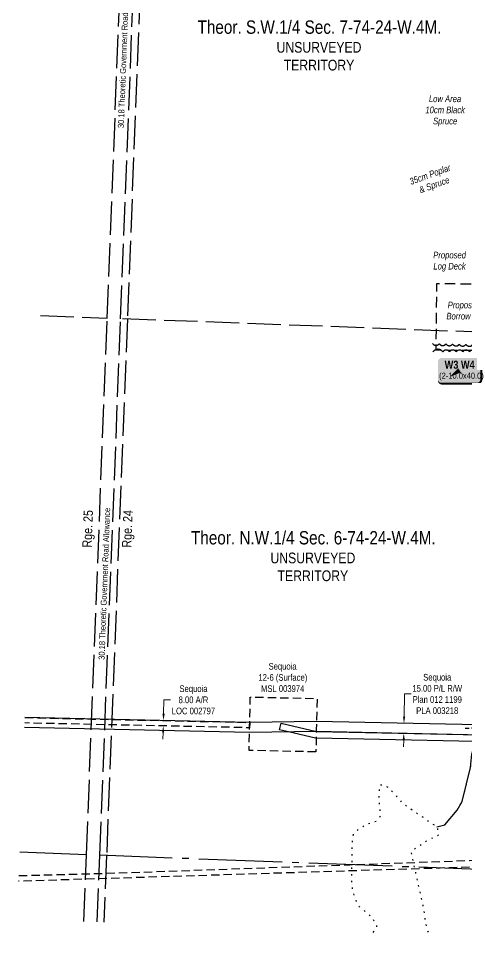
# Model space of a CAD drawing. Extents: x 328908 to 332532, y 6140336 to 6143030.
# Drawn here: x 328908 to 329579, y 6140355 to 6141751 of the extents above; entities that cross this region are included whole.
import ezdxf
from ezdxf.enums import TextEntityAlignment as Align

# ---------------------------------------------------------------- set-up
doc = ezdxf.new("R2010")
doc.units = 0
doc.header["$LTSCALE"] = 5
doc.header["$PDSIZE"] = 0.5
for name, pattern in [('0', [1, 1, 0]), ('foc-ACCESSROAD', [3.75, 2.5, -1.25]), ('foc-QUARTERLINE', [33, 25, -3, 2, -3]), ('foc-UNSURVEYED', [12.5, 10, -2.5]), ('foc-WHEELTRACKS', [2, 0.4, -1.6]), ('HIDDEN2', [4.7625, 3.175, -1.5875]), ('UG_PIPE', [1.875, 1.25, -0.625])]:
    doc.linetypes.add(name, pattern=pattern)
doc.layers.get('Defpoints').update_dxf_attribs({"color": 9})
for name, color, linetype in [('AS-PIPE-UG', 44, 'UG_PIPE'), ('C-SYMBOL', 7, 'Continuous'), ('D-TXT', 6, 'Continuous'), ('F-AR', 190, 'foc-ACCESSROAD'), ('F-RW', 190, 'Continuous'), ('F-WS', 190, 'foc-ACCESSROAD'), ('L-QSEC', 8, 'foc-QUARTERLINE'), ('L-ROAD-T', 7, 'Continuous'), ('L-UNS-T', 3, 'Continuous'), ('L-USEC', 7, 'foc-UNSURVEYED'), ('P-TEMP-BLOCKS', 250, 'Continuous'), ('T-BUSH', 110, '0'), ('T-BUSH-T', 110, 'Continuous'), ('T-EXISTING RTF', 220, 'HIDDEN2'), ('T-EXISTING RTF-T', 220, 'Continuous'), ('T-WATER-P3', 48, 'foc-WHEELTRACKS')]:
    doc.layers.add(name, color=color, linetype=linetype)
for name, color, linetype, lineweight in [('F-AR-T', 190, 'Continuous', 9), ('F-RW-T', 190, 'Continuous', 9), ('F-WS-T', 190, 'Continuous', 9)]:
    doc.layers.add(name, color=color, linetype=linetype, lineweight=lineweight)
doc.styles.add('175L', font='ARIALN.TTF', dxfattribs={"height": 20})
doc.styles.add('80', font='ARIALN.TTF', dxfattribs={"height": 10})
doc.styles.add('80CG', font='ARIALN.TTF', dxfattribs={"height": 10})
doc.styles.add('80L', font='ARIALN.TTF', dxfattribs={"height": 10})
doc.styles.add('BOLD', font='ARIALNB.TTF')
doc.styles.add('foc-LtypeFont', font='ARIALN.TTF', dxfattribs={"height": 7.35})
doc.linetypes.add('foc-TOPO-flowdirection-NOLINE', pattern='A,0,[">",foc-LtypeFont,S=0.3,R=0,X=0,Y=-0.945],-20,[">",foc-LtypeFont,S=0.3,R=0,X=0,Y=-0.945],0', length=20)
doc.dimstyles.new('Compass 5 000', dxfattribs={"dimscale": 5, "dimtxt": 9, "dimasz": 2, "dimexe": 0.2, "dimexo": 0.0625, "dimgap": 0.5, "dimtad": 0, "dimtih": 1, "dimtoh": 1, "dimzin": 0, "dimdsep": 46, "dimtxsty": '80CG', "dimcen": 0.1, "dimse1": 1, "dimse2": 1, "dimclrd": 256, "dimclrt": 256, "dimaunit": 1, "dimadec": 4, "dimazin": 0, "dimtfac": 0.06, "dimtofl": 0, "dimtmove": 0, "dimatfit": 1, "dimfxl": 0.2, "dimtolj": 1, "dimtzin": 0, "dimlwd": -1, "dimarcsym": 0})

# ---------------------------------------------------------------- blocks, each defined once
blk = doc.blocks.new('*D29')
at = {"layer": 'Defpoints', "color": 0, "transparency": 16777216}
for p in [(329122.9, 6140691.4), (329123.1, 6140699.4), (329124.7, 6140699.4)]:
    blk.add_point(p, dxfattribs=at)
at = {"layer": 'F-AR-T', "transparency": 16777216}
for p, q in [((329124.9, 6140709.4), (329125.4, 6140730.3)), ((329125.4, 6140730.3), (329135.4, 6140730.3)), ((329124.3, 6140681.4), (329124, 6140671.4))]:
    blk.add_line(p, q, dxfattribs=at)
for points in [[(329123.2, 6140709.4), (329126.6, 6140709.4), (329124.7, 6140699.4)], [(329122.6, 6140681.4), (329125.9, 6140681.4), (329124.5, 6140691.4)]]:
    blk.add_solid(points, dxfattribs=at)
at = {"layer": 'F-AR-T', "transparency": 16777216, "insert": (329169.7, 6140730.3), "char_height": 10, "attachment_point": 5, "style": '80CG'}
blk.add_mtext('\\A1;Sequoia\\P8.00 A/R\\PLOC 002797', dxfattribs=at)
blk = doc.blocks.new('*D33')
at = {"layer": 'Defpoints', "color": 0, "transparency": 16777216}
for p in [(329482.9, 6140695.1), (329485.1, 6140695.1), (329482.6, 6140680.1)]:
    blk.add_point(p, dxfattribs=at)
at = {"layer": 'F-RW-T', "transparency": 16777216}
for p, q in [((329485.3, 6140705.1), (329485.9, 6140739.1)), ((329485.9, 6140739.1), (329495.9, 6140739.1)), ((329484.7, 6140670.1), (329484.5, 6140660.1))]:
    blk.add_line(p, q, dxfattribs=at)
for points in [[(329483.7, 6140705.1), (329487, 6140705.1), (329485.1, 6140695.1)], [(329483, 6140670.1), (329486.4, 6140670.1), (329484.9, 6140680.1)]]:
    blk.add_solid(points, dxfattribs=at)
at = {"layer": 'F-RW-T', "transparency": 16777216, "insert": (329535, 6140739.1), "char_height": 10, "attachment_point": 5, "style": '80CG'}
blk.add_mtext('\\A1;Sequoia\\P15.00 P/L R/W\\PPlan 012 1199\\PPLA 003218', dxfattribs=at)
blk = doc.blocks.new('*U49')
at = {"true_color": 0xff8aff}
h = blk.add_hatch(color=211, dxfattribs=at)
edge = h.paths.add_edge_path()
edge.add_line((-26.5, -20), (26.5, -20))
edge.add_arc((26.5, -14), 6, 270, 360)
edge.add_line((32.5, -14), (32.5, 12.5))
edge.add_arc((26.5, 12.5), 6, 0, 90)
edge.add_line((26.5, 18.5), (-26.5, 18.5))
edge.add_arc((-26.5, 12.5), 6, 90, 180)
edge.add_line((-32.5, 12.5), (-32.5, -14))
edge.add_arc((-26.5, -14), 6, 180, 270)
at = {"color": 250, "flags": 128}
blk.add_lwpolyline([(-26.5, -20, 3, 3, 0), (26.5, -20, 3, 3, 0.414214), (32.5, -14, 3, 3, 0), (32.5, 12.5, 3, 0, 0.414214), (26.5, 18.5, 0, 0, 0), (-26.5, 18.5, 0, 0, 0.414214), (-32.5, 12.5, 0, 0, 0), (-32.5, -14, 0, 3, 0.414214)], format="xyseb", close=True, dxfattribs=at)
at = {"flags": 128}
blk.add_lwpolyline([(-14.5, -9.8, 0, 7.5, 0), (0, 0, 0, 0, 0)], format="xyseb", dxfattribs=at)
at = {"color": 250}
for tag, p, height, style in [('TEMP_AREA_W1_001', (-9.2, 2.2), 12, 'BOLD'), ('ENTER_TEXT_001', (-30.7, -12.6), 9, '80')]:
    blk.add_attdef(tag, p, '', height=height, dxfattribs=dict(at, style=style))

msp = doc.modelspace()

# ---------------------------------------------------------------- linework, layer by layer
at = {"layer": 'AS-PIPE-UG', "flags": 128}
msp.add_lwpolyline([(329576.791, 6140687.844), (329599.279, 6140688.69), (329605.618, 6140690.594), (329609.871, 6140695.379), (329614.517, 6140702.663), (329641.404, 6140735.908), (329702.147, 6140810.453), (329737.212, 6140849.349), (329787.417, 6140909.681), (329850.318, 6140984.694), (329899.342, 6141045.397), (329963.732, 6141121.319), (330017.579, 6141186.464), (330039.273, 6141212.31), (330071.97, 6141249.285), (330082.06, 6141259.462), (330091.391, 6141269.086), (330107.961, 6141283.625), (330116.796, 6141292.019), (330142.724, 6141311.652), (330151.244, 6141313.952), (330167.028, 6141319.388), (330184.585, 6141324.462), (330208.871, 6141331.907), (330218.399, 6141337.456), (330223.807, 6141340.174), (330244.328, 6141362.456), (330265.587, 6141383.105), (330296.089, 6141414.362), (330305.823, 6141424.117), (330333.786, 6141453.269)], dxfattribs=at)
at = {"layer": 'F-AR', "flags": 128}
msp.add_lwpolyline([(328917.226, 6140703.647), (329017.201, 6140701.528), (329047.369, 6140700.888), (329254.015, 6140696.506), (329253.826, 6140688.51), (329047.059, 6140692.894), (329016.891, 6140693.534), (328916.916, 6140695.653)], dxfattribs=at)
at = {"layer": 'F-RW', "flags": 128}
for points in [[(330812.875, 6141966.499), (330216.88, 6141342.888), (330139.094, 6141318.359), (330066.893, 6141256.882), (329595.963, 6140692.756), (329354.027, 6140697.886), (329253.964, 6140696.507), (328917.226, 6140703.647)], [(330812.007, 6141943.883), (330225.062, 6141329.742), (330146.503, 6141304.97), (330077.588, 6141246.291), (329602.855, 6140677.609), (329353.971, 6140682.886), (329253.909, 6140681.507), (328916.644, 6140688.658)], [(329724.401, 6140367.855), (329728.042, 6140428.597), (329705.14, 6140468.632), (329610.854, 6140633.466), (329607.786, 6140638.829), (329601.097, 6140650.525), (329598.083, 6140655.794), (329591.181, 6140667.86), (329353.548, 6140672.894), (329352.722, 6140672.912), (329312.2, 6140682.31), (329298.784, 6140685.422), (329301.044, 6140695.162), (329353.971, 6140682.886), (329598.477, 6140677.686), (329601.584, 6140677.632), (329602.855, 6140677.609), (329608.313, 6140668.072), (329611.391, 6140662.693), (329722.822, 6140467.968), (329743.279, 6140432.224), (329739.388, 6140367.291)]]:
    msp.add_lwpolyline(points, dxfattribs=at)
at = {"layer": 'F-WS', "flags": 128}
msp.add_lwpolyline([(329353.108, 6140652.305), (329253.066, 6140654.544), (329253.725, 6140683.997), (329253.873, 6140690.56), (329254.054, 6140698.566), (329254.858, 6140734.578), (329354.879, 6140732.338), (329354.171, 6140700.341), (329353.789, 6140685.349), (329353.601, 6140675.359), (329353.108, 6140652.305)], close=True, dxfattribs=at)
at = {"layer": 'L-QSEC', "flags": 128}
for points in [[(329009.313, 6140498.137), (328909.407, 6140502.096)], [(329797.249, 6140468.52), (329029.416, 6140497.381)]]:
    msp.add_lwpolyline(points, dxfattribs=at)
at = {"layer": 'L-USEC', "flags": 128}
for points in [[(329040.495, 6141302.13), (329071.682, 6142106.119)], [(329060.597, 6141301.35), (329091.784, 6142105.339)], [(329101.83, 6142104.985), (329070.643, 6141300.996)], [(328940.598, 6141306.083), (329040.495, 6141302.13)], [(329009.313, 6140498.137), (329040.495, 6141302.13)], [(329029.415, 6140497.357), (329060.597, 6141301.35)], [(329862.706, 6141271.214), (329060.598, 6141301.374)], [(329070.643, 6141300.996), (329039.462, 6140497.004)], [(329005.438, 6140398.227), (329009.313, 6140498.137)], [(329025.541, 6140397.471), (329029.415, 6140497.357)], [(329039.462, 6140497.004), (329035.587, 6140397.093)]]:
    msp.add_lwpolyline(points, dxfattribs=at)
at = {"layer": 'T-BUSH', "flags": 128}
for points in [[(329528.086, 6141264.17, 0.52056705), (329538.081, 6141263.906, 0.52056705), (329548.076, 6141263.642, 0.52056705), (329558.071, 6141263.379, 0.52056705), (329568.066, 6141263.115, 0.52056705), (329578.061, 6141262.852, 0.52056705), (329588.056, 6141262.588, 0.52056705), (329598.045, 6141262.16, 0.52056705), (329608.031, 6141261.659, 0.52056705), (329609.469, 6141270.268, 0.52056705), (329609.605, 6141280.266, 0.52056705), (329609.742, 6141290.264, 0.52056705), (329609.878, 6141300.261, 0.52056705), (329610.014, 6141310.259, 0.52056705), (329610.15, 6141320.256, 0.52056705), (329610.286, 6141330.254, 0.52056705), (329610.422, 6141340.251, 0.52056705), (329610.559, 6141350.249, 0.52056705), (329610.695, 6141360.246, 0.52056705), (329610.831, 6141370.244, 0.52056705), (329610.967, 6141380.242, 0.52056705), (329611.103, 6141390.239, 0.52056705), (329611.24, 6141400.237, 0.52056705), (329611.376, 6141410.234, 0.52056705), (329611.512, 6141420.232, 0.52056705), (329611.648, 6141430.229, 0.52056705), (329611.784, 6141440.227, 0.52056705), (329611.92, 6141450.225, 0.52056705), (329612.057, 6141460.222, 0.52056705), (329612.193, 6141470.22, 0.52056705), (329612.329, 6141480.217, 0.52056705), (329612.465, 6141490.215, 0.52056705), (329612.601, 6141500.212, 0.52056705), (329612.737, 6141510.21, 0.52056705), (329612.874, 6141520.207, 0.52056705), (329613.01, 6141530.205, 0.52056705), (329613.146, 6141540.203, 0.52056705), (329613.282, 6141550.2, 0.52056705), (329613.418, 6141560.198, 0.52056705), (329613.555, 6141570.195, 0.52056705), (329613.691, 6141580.193, 0.52056705), (329613.827, 6141590.19, 0.52056705), (329613.963, 6141600.188, 0.52056705), (329614.099, 6141610.186, 0.52056705), (329614.235, 6141620.183, 0.52056705), (329614.372, 6141630.181, 0.52056705), (329614.508, 6141640.178, 0.52056705), (329614.644, 6141650.176, 0.52056705), (329614.78, 6141660.173, 0.52056705), (329614.916, 6141670.171, 0.52056705), (329615.052, 6141680.168, 0.52056705), (329615.189, 6141690.166, 0.52056705), (329615.325, 6141700.164, 0.52056705), (329615.461, 6141710.161, 0.52056705), (329615.597, 6141720.159, 0.52056705), (329615.733, 6141730.156, 0.52056705), (329615.869, 6141740.154, 0.52056705), (329616.006, 6141750.151, 0.52056705), (329616.142, 6141760.149, 0.52056705), (329616.278, 6141770.146, 0.52056705), (329616.414, 6141780.144, 0.52056705), (329616.55, 6141790.142, 0.52056705), (329616.687, 6141800.139, 0.52056705), (329616.823, 6141810.137, 0.52056705), (329616.959, 6141820.134, 0.52056705), (329617.095, 6141830.132, 0.52056705), (329617.231, 6141840.129, 0.52056705), (329617.367, 6141850.127, 0.52056705), (329617.504, 6141860.125, 0.52056705), (329617.64, 6141870.122, 0.52056705), (329617.776, 6141880.12, 0.52056705), (329617.912, 6141890.117, 0.52056705), (329618.048, 6141900.115, 0.52056705), (329618.184, 6141910.112, 0.52056705), (329618.321, 6141920.11, 0.52056705), (329618.457, 6141930.107, 0.52056705), (329618.593, 6141940.105, 0.52056705), (329618.729, 6141950.103, 0.52056705), (329618.865, 6141960.1, 0.52056705), (329619.001, 6141970.098, 0.52056705), (329619.138, 6141980.095, 0.52056705), (329619.274, 6141990.093, 0.52056705), (329619.41, 6142000.09, 0.52056705), (329612.532, 6142002.74, 0.52056705), (329603.038, 6142003.82, 0.52056705), (329594.755, 6142009.38, 0.52056705), (329585.777, 6142013.78, 0.52056705), (329577.37, 6142017.899, 0.52056705)], [(329608.925, 6141222.894, 0.52056705), (329609.112, 6141232.891, 0.52056705), (329609.299, 6141242.888, 0.52056705), (329603.047, 6141249, 0.52056705), (329593.352, 6141251.445, 0.52056705), (329583.42, 6141251.929, 0.52056705), (329573.422, 6141251.868, 0.52056705), (329563.423, 6141251.806, 0.52056705), (329553.425, 6141251.745, 0.52056705), (329543.427, 6141251.684, 0.52056705), (329528.496, 6141251.592, 0.52056705)]]:
    msp.add_lwpolyline(points, format="xyb", dxfattribs=at)
at = {"layer": 'T-EXISTING RTF', "flags": 128}
msp.add_lwpolyline([(329612.217, 6141253.235), (329533.236, 6141254.315), (329534.604, 6141354.291), (329613.584, 6141353.211)], close=True, dxfattribs=at)
at = {"layer": 'T-WATER-P3', "flags": 128}
for points in [[(329534.537, 6140540.034), (329546.46, 6140543.069), (329564.859, 6140565.181), (329572.405, 6140578.219), (329585.048, 6140629.071), (329586.771, 6140649.001), (329591.633, 6140665.204), (329600.778, 6140677.817), (329619.108, 6140678.016), (329636.097, 6140674.737), (329657.018, 6140673.873), (329674.624, 6140671.047), (329688.939, 6140663.933), (329698.12, 6140652.835), (329710.628, 6140625.193), (329721.474, 6140615.284), (329733.837, 6140607.287), (329749.207, 6140601.084), (329767.179, 6140601.298), (329795.823, 6140611.968), (329821.198, 6140626.126), (329837.143, 6140632.351), (329855.722, 6140632.781), (329908.129, 6140623.011), (330003.665, 6140596.363), (330032.958, 6140583.654), (330043.613, 6140573.451), (330054.248, 6140545.407), (330061.498, 6140515.172), (330070.28, 6140504.571), (330080.805, 6140495.573), (330092.127, 6140466.783), (330117.812, 6140411.775), (330151.559, 6140363.492), (330156.194, 6140354.961)], [(329439.094, 6140381.922), (329444.615, 6140389.871), (329444.566, 6140393.047), (329435.932, 6140405.742), (329418.338, 6140420.42), (329413.877, 6140428.385), (329408.636, 6140443.51), (329406.65, 6140462.096), (329407.266, 6140483.173), (329407.905, 6140522.759), (329409.403, 6140528.562), (329416.787, 6140536.279), (329429.38, 6140543.963), (329444.737, 6140549.016), (329450.214, 6140556.932), (329447.928, 6140582.712), (329448.564, 6140602.386), (329453.641, 6140603.553), (329462.995, 6140598.074), (329482.55, 6140575.774), (329534.537, 6140540.034), (329537.262, 6140527.704), (329519.912, 6140519.381), (329495.634, 6140502.78), (329500.47, 6140479.67), (329514.496, 6140417.455), (329516.625, 6140399.466), (329520.521, 6140383.677), (329523.598, 6140378.745)]]:
    msp.add_lwpolyline(points, dxfattribs=at)
at = {"layer": 'T-WATER-P3', "linetype": 'foc-TOPO-flowdirection-NOLINE', "flags": 128}
msp.add_lwpolyline([(329534.537, 6140540.034), (329546.46, 6140543.069), (329564.859, 6140565.181), (329572.405, 6140578.219), (329585.048, 6140629.071), (329586.771, 6140649.001), (329591.633, 6140665.204), (329600.778, 6140677.817), (329619.108, 6140678.016), (329636.097, 6140674.737), (329657.018, 6140673.873), (329674.624, 6140671.047), (329688.939, 6140663.933), (329698.12, 6140652.835), (329710.628, 6140625.193), (329721.474, 6140615.284), (329733.837, 6140607.287), (329749.207, 6140601.084), (329767.179, 6140601.298), (329795.823, 6140611.968), (329821.198, 6140626.126), (329837.143, 6140632.351), (329855.722, 6140632.781), (329908.129, 6140623.011), (330003.665, 6140596.363), (330032.958, 6140583.654), (330043.613, 6140573.451), (330054.248, 6140545.407), (330061.498, 6140515.172), (330070.28, 6140504.571), (330080.805, 6140495.573), (330092.127, 6140466.783), (330117.812, 6140411.775), (330151.559, 6140363.492), (330156.194, 6140354.961)], dxfattribs=at)

# ---------------------------------------------------------------- block references
at = {"layer": 'P-TEMP-BLOCKS'}
ref = msp.add_blockref('*U49', (329568.45, 6141224.105), dxfattribs=dict(at, xscale=0.99984882, yscale=0.99984882, zscale=0.99984882))
ref.add_attrib('TEMP_AREA_W1_001', 'W3 W4', (329546.061, 6141226.451), dxfattribs={"layer": '0', "color": 250, "height": 11.9982, "style": 'BOLD'})
ref.add_attrib('ENTER_TEXT_001', '(2-10.0x40.0)', (329537.795, 6141211.483), dxfattribs={"layer": '0', "color": 250, "height": 8.99864, "style": '80'})

# ---------------------------------------------------------------- texts
at = {"layer": 'C-SYMBOL', "color": 3, "style": '175L'}
for s, p in [('Theor. S.W.1/4 Sec. 7-74-24-W.4M.', (329358.483, 6141722.314)), ('Theor. N.W.1/4 Sec. 6-74-24-W.4M.', (329349.295, 6140957.213))]:
    msp.add_text(s, height=20, dxfattribs=at).set_placement(p, align=Align.BOTTOM_CENTER)
at = {"layer": 'D-TXT', "color": 3, "style": '80L'}
msp.add_text('Rge. 24', height=13.9988, rotation=87.840169, dxfattribs=at).set_placement((329076.478, 6140958.223))
at = {"layer": 'F-WS-T', "insert": (329266.379, 6140785.546), "char_height": 9.99911, "attachment_point": 1, "style": '80L'}
msp.add_mtext_dynamic_manual_height_columns('\\pi15.80784;Sequoia\\P\\pi0.66594;12-6 (Surface)\\P\\pi4.54349;MSL 003974', width=72.62842, gutter_width=49.988, heights=[0], dxfattribs=at)
at = {"layer": 'L-UNS-T', "color": 3, "char_height": 15.99758, "attachment_point": 5, "style": '80L'}
for insert in [(329357.826, 6141694.575), (329348.637, 6140929.474)]:
    msp.add_mtext_dynamic_manual_height_columns('UNSURVEYED TERRITORY', width=126.41375, gutter_width=47.5, heights=[0], dxfattribs=dict(at, insert=insert))
at = {"layer": 'T-BUSH-T', "insert": (329513.316, 6141635.912), "char_height": 9.99849, "attachment_point": 1, "style": '80L'}
msp.add_mtext_dynamic_manual_height_columns('\\pi9.2054;{\\fArial Narrow|b0|i1|c0|p34;\\C48;Low Area\\P\\pi3.93676;\\C256;10cm Black \\P\\pi15.39819;Spruce}', width=65.99569, gutter_width=50, heights=[0], dxfattribs=at)
at = {"layer": 'T-BUSH-T', "insert": (329476.512, 6141505.422), "char_height": 9.99849, "attachment_point": 1, "rotation": 20, "style": '80L'}
msp.add_mtext_dynamic_manual_height_columns('\\pi16.74283;{\\fArial Narrow|b0|i1|c0|p34;35cm Poplar\\P\\pi26.11045;& Spruce}', width=98.15528, gutter_width=50, heights=[0], dxfattribs=at)
at = {"layer": 'T-EXISTING RTF-T', "char_height": 9.99849, "attachment_point": 1, "style": '80L'}
for s, insert in [('\\pi2.18195;{\\fArial Narrow|b0|i1|c0|p34;Proposed\\P\\pi2.41383;Log Deck}', (329526.8, 6141401.744)), ('\\pi2.18195;{\\fArial Narrow|b0|i1|c0|p34;Proposed\\P\\pi0.2791;Borrow Pit}', (329548.478, 6141326.881))]:
    msp.add_mtext_dynamic_manual_height_columns(s, width=53.37422, gutter_width=50, heights=[0], dxfattribs=dict(at, insert=insert))

# ---------------------------------------------------------------- dimensions: what is measured, and where the dimension line sits
at = {"layer": 'F-AR-T'}
dim = msp.add_linear_dim(base=(329124.666, 6140699.415), p1=(329122.933, 6140691.441), p2=(329123.112, 6140699.45), angle=88.721175, text='Sequoia\\P8.00 A/R\\PLOC 002797', dimstyle='Compass 5 000', dxfattribs=at)
dim.commit()
dim.dimension.update_dxf_attribs({"geometry": '*D29', "text_midpoint": (329169.655, 6140730.267), "dimtype": 161})
at = {"layer": 'F-RW-T'}
dim = msp.add_linear_dim(base=(329485.146, 6140695.107), p1=(329482.601, 6140680.149), p2=(329482.867, 6140695.147), angle=88.98485, text='Sequoia\\P15.00 P/L R/W\\PPlan 012 1199\\PPLA 003218', dimstyle='Compass 5 000', dxfattribs=at)
dim.commit()
dim.dimension.update_dxf_attribs({"geometry": '*D33', "text_midpoint": (329535.011, 6140739.101), "dimtype": 161})

# ---------------------------------------------------------------- next in the draw order: texts
at = {"layer": 'L-ROAD-T', "char_height": 8.9992, "width": 208.24413, "attachment_point": 2, "rotation": 87.840169, "style": '80L', "bg_fill": 3, "box_fill_scale": 1.15, "bg_fill_color": 256, "bg_fill_true_color": 256, "bg_fill_transparency": 0}
for insert in [(329060.588, 6141701.082), (329031.682, 6140904.347)]:
    msp.add_mtext('30.18 Theoretic Government Road Allowance', dxfattribs=dict(at, insert=insert))

# ---------------------------------------------------------------- next in the draw order: linework, layer by layer
at = {"layer": 'F-AR', "flags": 128}
msp.add_lwpolyline([(328908.043, 6140466.935), (329008.21, 6140469.689), (329038.435, 6140470.52), (329073.786, 6140471.491), (329404.127, 6140483.279), (329599.193, 6140490.252), (329602.134, 6140653.827), (329602.621, 6140680.934), (329603.023, 6140703.281), (329613.404, 6141280.573), (329626.872, 6142029.376), (329891.514, 6142017.41), (330675.319, 6141981.968), (330683.616, 6141971.576), (329891.131, 6142007.474), (329636.694, 6142019), (329623.404, 6141280.197), (329616.278, 6140883.975), (329615.693, 6140843.986), (329613.338, 6140715.632), (329612.898, 6140691.696), (329612.427, 6140665.995), (329611.891, 6140636.768), (329609.021, 6140480.385), (329599.011, 6140480.071), (329539.343, 6140478.198), (329038.125, 6140462.531), (329007.896, 6140461.586), (328907.714, 6140458.453)], dxfattribs=at)

# ---------------------------------------------------------------- next in the draw order: texts
at = {"layer": 'D-TXT', "color": 3, "insert": (329003.038, 6140958.768), "char_height": 13.9988, "attachment_point": 1, "rotation": 87.840169, "style": '80L'}
msp.add_mtext_dynamic_manual_height_columns('Rge. 25', width=73.73757, gutter_width=47.489, heights=[0], dxfattribs=at)

doc.saveas('drawing.dxf')
